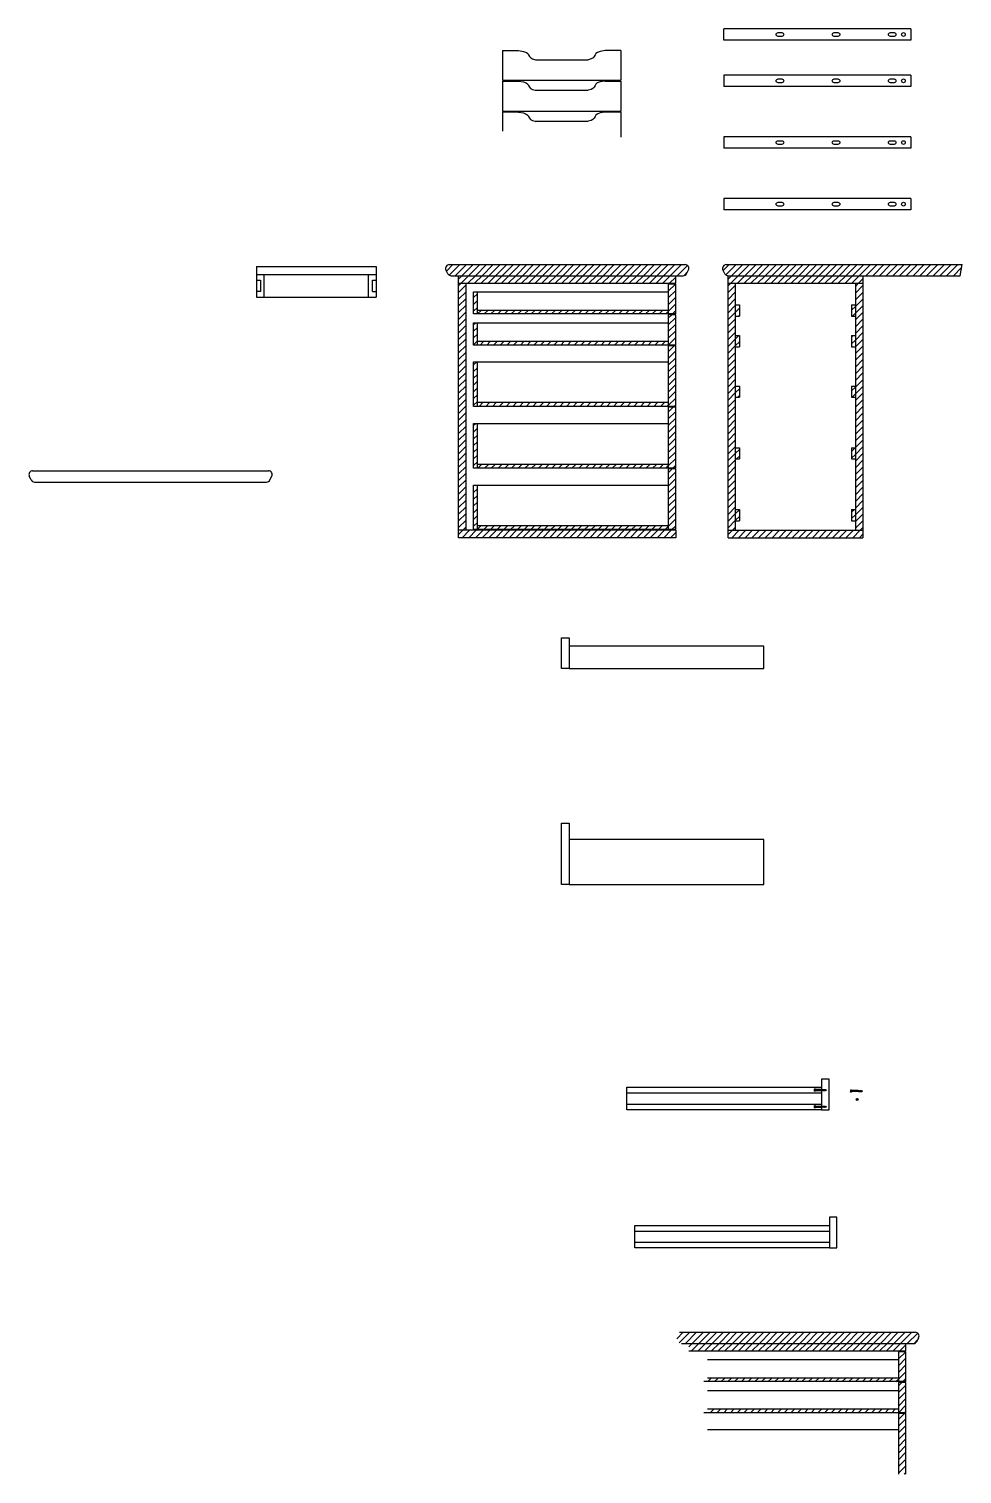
# Model space of a CAD drawing. Header units: millimetres. Extents: x 1393 to 2931, y 1684 to 2142.
# Drawn here: x 1563.9 to 1813.2, y 1684.4 to 2070.7 of the extents above; entities that cross this region are included whole.
import ezdxf

# ---------------------------------------------------------------- set-up
doc = ezdxf.new("R2010")
doc.units = ezdxf.units.MM
doc.linetypes.add('DASHED', pattern=[0.75, 0.5, -0.25])
for name, color, linetype in [('Disegno', 7, 'Continuous'), ('G-ANNO-TEXT', 3, 'Continuous'), ('Layer1', 8, 'Continuous'), ('viti', 3, 'Continuous')]:
    doc.layers.add(name, color=color, linetype=linetype)
pattern_1 = [(45, (281.8138, 211.5778), (-0.8980256, 0.8980256), [])]
pattern_2 = [(45, (61.506, -285.3952), (-0.8980256, 0.8980256), [])]

# ---------------------------------------------------------------- blocks, each defined once
blk = doc.blocks.new('Brugola esagonale - 10 mm da sopra')
at = {"color": 0, "linetype": 'Continuous'}
for p, q in [((-2, 4), (-5, 0)), ((-5, 0), (-2, -4)), ((2, 4), (-2, 4)), ((5, 0), (2, 4)), ((2, -4), (5, 0)), ((2, -4), (-2, -4))]:
    blk.add_line(p, q, dxfattribs=at)
for radius in [7.87, 6.48]:
    blk.add_circle((0, 0), radius, dxfattribs=at)

msp = doc.modelspace()

# ---------------------------------------------------------------- hatches: boundary and pattern name
at = {"layer": 'Disegno'}
h = msp.add_hatch(dxfattribs=at)
h.set_pattern_fill('ANSI31', color=3, scale=0.4)
h.paths.add_polyline_path([(1739.25, 2007.7), (1676.25, 2007.7, 0.557537), (1675.35, 2006.26), (1675.85, 2005.26, 0.284079), (1676.75, 2004.7), (1738.75, 2004.7, 0.284079), (1739.64, 2005.26), (1740.14, 2006.26, 0.557537)])
h = msp.add_hatch(dxfattribs=at)
h.set_pattern_fill('ANSI31', color=3, scale=0.4)
h.set_pattern_definition(pattern_1)
h.paths.add_polyline_path([(1813.24, 2007.7), (1750.24, 2007.7, 0.557537), (1749.35, 2006.26), (1749.85, 2005.26, 0.284079), (1750.74, 2004.7), (1812.74, 2004.7)])
h = msp.add_hatch(dxfattribs=at)
h.set_pattern_fill('ANSI31', color=3, scale=0.4)
h.paths.add_polyline_path([(1736.75, 2002.5), (1734.75, 2002.5), (1734.75, 1994.5), (1736.75, 1994.5)])
h = msp.add_hatch(dxfattribs=at)
h.set_pattern_fill('ANSI31', color=3, scale=0.4)
h.set_pattern_definition(pattern_1)
h.paths.add_polyline_path([(1786.74, 2002.7), (1786.74, 2004.7), (1750.74, 2004.7), (1750.74, 2002.7)])
h = msp.add_hatch(dxfattribs=at)
h.set_pattern_fill('ANSI31', color=3, scale=0.4)
h.set_pattern_definition(pattern_1)
h.paths.add_polyline_path([(1752.74, 2002.7), (1750.74, 2002.7), (1750.74, 1936.7), (1752.74, 1936.7)])
h = msp.add_hatch(dxfattribs=at)
h.set_pattern_fill('ANSI31', color=3, scale=0.4)
h.set_pattern_definition(pattern_1)
h.paths.add_polyline_path([(1786.74, 2002.7), (1784.74, 2002.7), (1784.74, 1936.7), (1786.74, 1936.7)])
h = msp.add_hatch(dxfattribs=at)
h.set_pattern_fill('ANSI31', color=3, scale=0.4)
h.set_pattern_definition(pattern_1)
h.paths.add_polyline_path([(1786.74, 2002.7), (1784.74, 2002.7), (1784.74, 1936.7), (1786.74, 1936.7)])
h = msp.add_hatch(dxfattribs=at)
h.set_pattern_fill('ANSI31', color=3, scale=0.4)
h.paths.add_polyline_path([(1683.75, 2000.45), (1682.75, 2000.45), (1682.75, 1994.5), (1683.75, 1994.5)])
h = msp.add_hatch(dxfattribs=at)
h.set_pattern_fill('ANSI31', color=3, scale=0.4)
h.paths.add_polyline_path([(1734.75, 1995.45), (1683.75, 1995.45), (1683.75, 1994.5), (1734.75, 1994.5)])
h = msp.add_hatch(dxfattribs=at)
h.set_pattern_fill('ANSI31', color=3, scale=0.4)
h.paths.add_polyline_path([(1736.75, 1994.3), (1734.75, 1994.3), (1734.75, 1986.19), (1736.75, 1986.19)])
h = msp.add_hatch(dxfattribs=at)
h.set_pattern_fill('ANSI31', color=3, scale=0.4)
h.set_pattern_definition(pattern_1)
h.paths.add_polyline_path([(1753.74, 1996.95), (1752.74, 1996.95), (1752.74, 1993.95), (1753.74, 1993.95)])
h = msp.add_hatch(dxfattribs=at)
h.set_pattern_fill('ANSI31', color=3, scale=0.4)
h.set_pattern_definition(pattern_1)
h.paths.add_polyline_path([(1784.74, 1996.95), (1783.74, 1996.95), (1783.74, 1993.95), (1784.74, 1993.95)])
h = msp.add_hatch(dxfattribs=at)
h.set_pattern_fill('ANSI31', color=3, scale=0.4)
h.paths.add_polyline_path([(1683.75, 1992.14), (1682.75, 1992.14), (1682.75, 1986.19), (1683.75, 1986.19)])
h = msp.add_hatch(dxfattribs=at)
h.set_pattern_fill('ANSI31', color=3, scale=0.4)
h.paths.add_polyline_path([(1734.75, 1987.14), (1683.75, 1987.14), (1683.75, 1986.19), (1734.75, 1986.19)])
h = msp.add_hatch(dxfattribs=at)
h.set_pattern_fill('ANSI31', color=3, scale=0.4)
h.paths.add_polyline_path([(1736.75, 1985.99), (1734.75, 1985.99), (1734.75, 1969.79), (1736.75, 1969.79)])
h = msp.add_hatch(dxfattribs=at)
h.set_pattern_fill('ANSI31', color=3, scale=0.4)
h.set_pattern_definition(pattern_1)
h.paths.add_polyline_path([(1753.74, 1988.7), (1752.74, 1988.7), (1752.74, 1985.7), (1753.74, 1985.7)])
h = msp.add_hatch(dxfattribs=at)
h.set_pattern_fill('ANSI31', color=3, scale=0.4)
h.set_pattern_definition(pattern_1)
h.paths.add_polyline_path([(1784.74, 1988.7), (1783.74, 1988.7), (1783.74, 1985.7), (1784.74, 1985.7)])
h = msp.add_hatch(dxfattribs=at)
h.set_pattern_fill('ANSI31', color=3, scale=0.4)
h.paths.add_polyline_path([(1683.75, 1981.74), (1682.75, 1981.74), (1682.75, 1969.79), (1683.75, 1969.79)])
h = msp.add_hatch(dxfattribs=at)
h.set_pattern_fill('ANSI31', color=3, scale=0.4)
h.set_pattern_definition(pattern_1)
h.paths.add_polyline_path([(1753.74, 1975.24), (1752.74, 1975.24), (1752.74, 1972.24), (1753.74, 1972.24)])
h = msp.add_hatch(dxfattribs=at)
h.set_pattern_fill('ANSI31', color=3, scale=0.4)
h.set_pattern_definition(pattern_1)
h.paths.add_polyline_path([(1784.74, 1975.24), (1783.74, 1975.24), (1783.74, 1972.24), (1784.74, 1972.24)])
h = msp.add_hatch(dxfattribs=at)
h.set_pattern_fill('ANSI31', color=3, scale=0.4)
h.paths.add_polyline_path([(1734.75, 1970.79), (1683.75, 1970.79), (1683.75, 1969.79), (1734.75, 1969.79)])
h = msp.add_hatch(dxfattribs=at)
h.set_pattern_fill('ANSI31', color=3, scale=0.4)
h.paths.add_polyline_path([(1736.75, 1969.55), (1734.75, 1969.55), (1734.75, 1953.29), (1736.75, 1953.29)])
h = msp.add_hatch(dxfattribs=at)
h.set_pattern_fill('ANSI31', color=3, scale=0.4)
h.paths.add_polyline_path([(1683.75, 1965.24), (1682.75, 1965.24), (1682.75, 1953.29), (1683.75, 1953.29)])
h = msp.add_hatch(dxfattribs=at)
h.set_pattern_fill('ANSI31', color=3, scale=0.4)
h.set_pattern_definition(pattern_1)
h.paths.add_polyline_path([(1753.74, 1958.74), (1752.74, 1958.74), (1752.74, 1955.74), (1753.74, 1955.74)])
h = msp.add_hatch(dxfattribs=at)
h.set_pattern_fill('ANSI31', color=3, scale=0.4)
h.set_pattern_definition(pattern_1)
h.paths.add_polyline_path([(1784.74, 1958.74), (1783.74, 1958.74), (1783.74, 1955.74), (1784.74, 1955.74)])
h = msp.add_hatch(dxfattribs=at)
h.set_pattern_fill('ANSI31', color=3, scale=0.4)
h.paths.add_polyline_path([(1734.75, 1954.29), (1683.75, 1954.29), (1683.75, 1953.29), (1734.75, 1953.29)])
h = msp.add_hatch(dxfattribs=at)
h.set_pattern_fill('ANSI31', color=3, scale=0.4)
h.paths.add_polyline_path([(1736.75, 1953.09), (1734.75, 1953.09), (1734.75, 1936.9), (1736.75, 1936.9)])
h = msp.add_hatch(dxfattribs=at)
h.set_pattern_fill('ANSI31', color=3, scale=0.4)
h.paths.add_polyline_path([(1683.75, 1948.74), (1682.75, 1948.74), (1682.75, 1936.9), (1683.75, 1936.9)])
h = msp.add_hatch(dxfattribs=at)
h.set_pattern_fill('ANSI31', color=3, scale=0.4)
h.set_pattern_definition(pattern_1)
h.paths.add_polyline_path([(1753.74, 1942.24), (1752.74, 1942.24), (1752.74, 1939.24), (1753.74, 1939.24)])
h = msp.add_hatch(dxfattribs=at)
h.set_pattern_fill('ANSI31', color=3, scale=0.4)
h.set_pattern_definition(pattern_1)
h.paths.add_polyline_path([(1784.74, 1942.24), (1783.74, 1942.24), (1783.74, 1939.24), (1784.74, 1939.24)])
h = msp.add_hatch(dxfattribs=at)
h.set_pattern_fill('ANSI31', color=3, scale=0.4)
h.paths.add_polyline_path([(1734.75, 1937.9), (1683.75, 1937.9), (1683.75, 1936.9), (1734.75, 1936.9)])
h = msp.add_hatch(dxfattribs=at)
h.set_pattern_fill('ANSI31', color=3, scale=0.4)
h.set_pattern_definition(pattern_1)
h.paths.add_polyline_path([(1750.74, 1936.7), (1750.74, 1934.7), (1786.74, 1934.7), (1786.74, 1936.7)])
h = msp.add_hatch(dxfattribs=at)
h.set_pattern_fill('ANSI31', color=3, scale=0.4)
h.set_pattern_definition(pattern_2)
h.paths.add_polyline_path([(1800.75, 1722.31), (1737.75, 1722.31, 0.557537), (1736.86, 1720.86), (1737.36, 1719.86, 0.284079), (1738.25, 1719.31), (1800.25, 1719.31, 0.284079), (1801.15, 1719.86), (1801.65, 1720.86, 0.557537)])
h = msp.add_hatch(dxfattribs=at)
h.set_pattern_fill('ANSI31', color=3, scale=0.4)
h.set_pattern_definition(pattern_2)
h.paths.add_polyline_path([(1798.25, 1717.11), (1796.25, 1717.11), (1796.25, 1709.11), (1798.25, 1709.11)])
h = msp.add_hatch(dxfattribs=at)
h.set_pattern_fill('ANSI31', color=3, scale=0.4)
h.set_pattern_definition(pattern_2)
h.paths.add_polyline_path([(1796.25, 1710.06), (1745.25, 1710.06), (1745.25, 1709.11), (1796.25, 1709.11)])
h = msp.add_hatch(dxfattribs=at)
h.set_pattern_fill('ANSI31', color=3, scale=0.4)
h.set_pattern_definition(pattern_2)
h.paths.add_polyline_path([(1798.25, 1708.91), (1796.25, 1708.91), (1796.25, 1700.8), (1798.25, 1700.8)])
h = msp.add_hatch(dxfattribs=at)
h.set_pattern_fill('ANSI31', color=3, scale=0.4)
h.set_pattern_definition(pattern_2)
h.paths.add_polyline_path([(1796.25, 1701.75), (1745.25, 1701.75), (1745.25, 1700.8), (1796.25, 1700.8)])
h = msp.add_hatch(dxfattribs=at)
h.set_pattern_fill('ANSI31', color=3, scale=0.4)
h.set_pattern_definition(pattern_2)
h.paths.add_polyline_path([(1798.25, 1700.6), (1796.25, 1700.6), (1796.25, 1684.4), (1798.25, 1684.4)])
at = {"layer": 'G-ANNO-TEXT'}
h = msp.add_hatch(dxfattribs=at)
h.set_pattern_fill('ANSI31', color=3, scale=0.4)
h.paths.add_polyline_path([(1736.75, 2002.7), (1736.75, 2004.7), (1678.75, 2004.7), (1678.75, 2002.7)])
h = msp.add_hatch(dxfattribs=at)
h.set_pattern_fill('ANSI31', color=3, scale=0.4)
h.paths.add_polyline_path([(1678.75, 1936.7), (1680.75, 1936.7), (1680.75, 2002.7), (1678.75, 2002.7)])
h = msp.add_hatch(dxfattribs=at)
h.set_pattern_fill('ANSI31', color=3, scale=0.4)
h.paths.add_polyline_path([(1678.75, 1936.7), (1678.75, 1934.7), (1736.75, 1934.7), (1736.75, 1936.7)])
h = msp.add_hatch(dxfattribs=at)
h.set_pattern_fill('ANSI31', color=3, scale=0.4)
h.set_pattern_definition(pattern_2)
h.paths.add_polyline_path([(1798.25, 1717.31), (1798.25, 1719.31), (1740.25, 1719.31), (1740.25, 1717.31)])

# ---------------------------------------------------------------- linework, layer by layer
for p, q in [((1799.58, 2070.69), (1749.58, 2070.69)), ((1749.58, 2067.69), (1749.58, 2070.69)), ((1799.58, 2070.69), (1799.58, 2067.69)), ((1799.58, 2067.69), (1749.58, 2067.69)), ((1690.49, 2064.92), (1694.77, 2064.92)), ((1722.09, 2064.92), (1717.89, 2064.92)), ((1699.24, 2062.45), (1713.39, 2062.46)), ((1690.49, 2056.96), (1722.09, 2056.96)), ((1690.49, 2056.76), (1694.73, 2056.76)), ((1717.85, 2056.76), (1722.09, 2056.76)), ((1799.58, 2058.32), (1749.58, 2058.32)), ((1749.58, 2058.32), (1749.58, 2055.32)), ((1799.58, 2055.32), (1749.58, 2055.32)), ((1799.58, 2058.32), (1799.58, 2055.32)), ((1699.2, 2054.29), (1713.35, 2054.3)), ((1699.23, 2054.3), (1713.35, 2054.3)), ((1722.09, 2048.66), (1690.49, 2048.65)), ((1694.73, 2048.45), (1690.49, 2048.45)), ((1722.09, 2048.45), (1717.85, 2048.45)), ((1699.2, 2045.98), (1713.35, 2045.99)), ((1699.23, 2045.99), (1713.35, 2045.99)), ((1799.58, 2041.82), (1749.58, 2041.82)), ((1749.58, 2041.82), (1749.58, 2038.82)), ((1799.58, 2041.82), (1799.58, 2038.82)), ((1799.58, 2038.82), (1749.58, 2038.82)), ((1799.58, 2025.34), (1749.58, 2025.34)), ((1749.58, 2025.34), (1749.58, 2022.34)), ((1799.58, 2025.34), (1799.58, 2022.34)), ((1799.58, 2022.34), (1749.58, 2022.34)), ((1624.77, 2007.23), (1656.69, 2007.23)), ((1624.77, 2007.23), (1624.77, 2005.02)), ((1624.77, 2005.02), (1624.77, 2003.52)), ((1626.77, 1999.02), (1626.77, 2005.02)), ((1654.69, 1999.02), (1654.69, 2005.02)), ((1656.69, 2007.23), (1656.69, 2005.02)), ((1656.69, 2005.02), (1656.69, 2003.52)), ((1675.85, 2005.26), (1675.35, 2006.26)), ((1676.25, 2007.7), (1739.25, 2007.7)), ((1739.64, 2005.26), (1740.14, 2006.26)), ((1749.85, 2005.26), (1749.35, 2006.26)), ((1750.24, 2007.7), (1813.24, 2007.7)), ((1624.77, 2003.52), (1625.77, 2003.52)), ((1624.77, 2003.52), (1624.77, 2000.52)), ((1625.77, 2003.52), (1625.77, 2000.52)), ((1655.69, 2003.52), (1656.69, 2003.52)), ((1655.69, 2000.52), (1655.69, 2003.52)), ((1656.69, 2003.52), (1656.69, 2000.52)), ((1676.75, 2004.7), (1738.75, 2004.7)), ((1678.75, 2004.7), (1736.75, 2004.7)), ((1678.75, 1934.7), (1678.75, 2004.7)), ((1678.75, 2002.7), (1736.75, 2002.7)), ((1680.75, 1936.7), (1680.75, 2002.7)), ((1734.75, 2002.5), (1734.75, 1994.5)), ((1736.75, 1994.5), (1736.75, 2002.5)), ((1750.74, 2004.7), (1786.74, 2004.7)), ((1750.74, 1934.7), (1750.74, 2004.7)), ((1750.74, 2004.7), (1812.74, 2004.7)), ((1750.74, 2002.7), (1786.74, 2002.7)), ((1752.74, 1936.7), (1752.74, 2002.7)), ((1784.74, 2002.7), (1784.74, 1936.7)), ((1786.74, 2004.7), (1786.74, 1934.7)), ((1786.74, 2004.7), (1786.74, 1934.7)), ((1625.77, 2000.52), (1624.77, 2000.52)), ((1624.77, 2000.52), (1624.77, 1999.02)), ((1624.77, 1999.02), (1656.69, 1999.02)), ((1655.69, 2000.52), (1656.69, 2000.52)), ((1656.69, 2000.52), (1656.69, 1999.02)), ((1682.75, 1994.5), (1682.75, 2000.45)), ((1682.75, 2000.45), (1683.75, 2000.45)), ((1683.75, 1994.5), (1683.75, 2000.45)), ((1734.75, 1995.45), (1683.75, 1995.45)), ((1734.75, 1994.3), (1734.75, 1986.19)), ((1736.75, 1986.19), (1736.75, 1994.3)), ((1682.75, 1986.19), (1682.75, 1992.14)), ((1682.75, 1992.14), (1683.75, 1992.14)), ((1683.75, 1986.19), (1683.75, 1992.14)), ((1734.75, 1987.14), (1683.75, 1987.14)), ((1734.75, 1985.99), (1734.75, 1969.79)), ((1736.75, 1969.79), (1736.75, 1985.99)), ((1682.75, 1969.79), (1682.75, 1981.74)), ((1682.75, 1981.74), (1683.75, 1981.74)), ((1683.75, 1969.79), (1683.75, 1981.74)), ((1734.75, 1969.55), (1734.75, 1953.29)), ((1736.75, 1953.29), (1736.75, 1969.55)), ((1682.75, 1953.29), (1682.75, 1965.24)), ((1682.75, 1965.24), (1683.75, 1965.24)), ((1683.75, 1953.29), (1683.75, 1965.24)), ((1564.54, 1950.14), (1564.04, 1951.14)), ((1564.94, 1952.58), (1627.94, 1952.58)), ((1628.33, 1950.14), (1628.83, 1951.14)), ((1734.75, 1953.09), (1734.75, 1936.9)), ((1736.75, 1936.9), (1736.75, 1953.14)), ((1565.44, 1949.58), (1627.44, 1949.58)), ((1682.75, 1936.9), (1682.75, 1948.74)), ((1682.75, 1948.74), (1683.75, 1948.74)), ((1683.75, 1936.9), (1683.75, 1948.74)), ((1736.75, 1936.7), (1678.75, 1936.7)), ((1736.75, 1934.7), (1678.75, 1934.7)), ((1706.24, 1899.72), (1706.24, 1907.93)), ((1706.24, 1907.93), (1708.24, 1907.93)), ((1708.24, 1907.93), (1708.24, 1899.72)), ((1760.24, 1905.72), (1708.24, 1905.72)), ((1760.24, 1899.72), (1760.24, 1905.72)), ((1708.24, 1899.72), (1706.24, 1899.72)), ((1708.24, 1899.72), (1760.24, 1899.72)), ((1706.24, 1842.01), (1706.24, 1858.43)), ((1706.24, 1858.43), (1708.24, 1858.43)), ((1708.24, 1858.43), (1708.24, 1842.01)), ((1760.24, 1854.01), (1708.24, 1854.01)), ((1760.24, 1842.01), (1760.24, 1854.01)), ((1708.24, 1842.01), (1706.24, 1842.01)), ((1708.24, 1842.01), (1760.24, 1842.01)), ((1777.69, 1790), (1775.69, 1790)), ((1775.69, 1790), (1775.69, 1781.79)), ((1777.69, 1781.79), (1777.69, 1790)), ((1723.69, 1781.79), (1723.69, 1787.79)), ((1723.69, 1787.79), (1775.69, 1787.79)), ((1723.69, 1786.29), (1775.69, 1786.29)), ((1723.69, 1783.29), (1775.69, 1783.29)), ((1775.69, 1781.79), (1723.69, 1781.79)), ((1775.69, 1781.79), (1777.69, 1781.79)), ((1725.79, 1744.87), (1725.79, 1750.87)), ((1725.79, 1750.87), (1777.79, 1750.87)), ((1779.79, 1753.08), (1777.79, 1753.08)), ((1777.79, 1753.08), (1777.79, 1744.87)), ((1779.79, 1744.87), (1779.79, 1753.08)), ((1725.79, 1749.37), (1777.79, 1749.37)), ((1725.79, 1746.37), (1777.79, 1746.37)), ((1777.79, 1744.87), (1725.79, 1744.87)), ((1777.79, 1744.87), (1779.79, 1744.87)), ((1737.75, 1722.31), (1800.75, 1722.31)), ((1738.25, 1719.31), (1800.25, 1719.31)), ((1740.25, 1719.31), (1798.25, 1719.31)), ((1801.15, 1719.86), (1801.65, 1720.86)), ((1740.25, 1717.31), (1798.25, 1717.31)), ((1796.25, 1717.11), (1796.25, 1709.11)), ((1798.25, 1709.11), (1798.25, 1717.11)), ((1796.25, 1710.06), (1745.25, 1710.06)), ((1796.25, 1708.91), (1796.25, 1700.8)), ((1798.25, 1700.8), (1798.25, 1708.91)), ((1796.25, 1701.75), (1745.25, 1701.75)), ((1796.25, 1700.6), (1796.25, 1684.4)), ((1798.25, 1684.4), (1798.25, 1700.6))]:
    msp.add_line(p, q)
for points in [[(1764.08, 2069.69), (1765.08, 2069.69, -0.414214), (1765.58, 2069.19), (1765.58, 2069.19, -0.414214), (1765.08, 2068.69), (1764.08, 2068.69, -0.414214), (1763.58, 2069.19), (1763.58, 2069.19, -0.414214)], [(1779.08, 2069.69), (1780.08, 2069.69, -0.414214), (1780.58, 2069.19), (1780.58, 2069.19, -0.414214), (1780.08, 2068.69), (1779.08, 2068.69, -0.414214), (1778.58, 2069.19), (1778.58, 2069.19, -0.414214)], [(1794.08, 2069.69), (1795.08, 2069.69, -0.414214), (1795.58, 2069.19), (1795.58, 2069.19, -0.414214), (1795.08, 2068.69), (1794.08, 2068.69, -0.414214), (1793.58, 2069.19), (1793.58, 2069.19, -0.414214)], [(1764.08, 2057.32), (1765.08, 2057.32, -0.414214), (1765.58, 2056.82), (1765.58, 2056.82, -0.414214), (1765.08, 2056.32), (1764.08, 2056.32, -0.414214), (1763.58, 2056.82), (1763.58, 2056.82, -0.414214)], [(1779.08, 2057.32), (1780.08, 2057.32, -0.414214), (1780.58, 2056.82), (1780.58, 2056.82, -0.414214), (1780.08, 2056.32), (1779.08, 2056.32, -0.414214), (1778.58, 2056.82), (1778.58, 2056.82, -0.414214)], [(1794.08, 2057.32), (1795.08, 2057.32, -0.414214), (1795.58, 2056.82), (1795.58, 2056.82, -0.414214), (1795.08, 2056.32), (1794.08, 2056.32, -0.414214), (1793.58, 2056.82), (1793.58, 2056.82, -0.414214)], [(1764.08, 2040.82), (1765.08, 2040.82, -0.414214), (1765.58, 2040.32), (1765.58, 2040.32, -0.414214), (1765.08, 2039.82), (1764.08, 2039.82, -0.414214), (1763.58, 2040.32), (1763.58, 2040.32, -0.414214)], [(1779.08, 2040.82), (1780.08, 2040.82, -0.414214), (1780.58, 2040.32), (1780.58, 2040.32, -0.414214), (1780.08, 2039.82), (1779.08, 2039.82, -0.414214), (1778.58, 2040.32), (1778.58, 2040.32, -0.414214)], [(1794.08, 2040.82), (1795.08, 2040.82, -0.414214), (1795.58, 2040.32), (1795.58, 2040.32, -0.414214), (1795.08, 2039.82), (1794.08, 2039.82, -0.414214), (1793.58, 2040.32), (1793.58, 2040.32, -0.414214)], [(1764.08, 2024.34), (1765.08, 2024.34, -0.414214), (1765.58, 2023.84), (1765.58, 2023.84, -0.414214), (1765.08, 2023.34), (1764.08, 2023.34, -0.414214), (1763.58, 2023.84), (1763.58, 2023.84, -0.414214)], [(1779.08, 2024.34), (1780.08, 2024.34, -0.414214), (1780.58, 2023.84), (1780.58, 2023.84, -0.414214), (1780.08, 2023.34), (1779.08, 2023.34, -0.414214), (1778.58, 2023.84), (1778.58, 2023.84, -0.414214)], [(1794.08, 2024.34), (1795.08, 2024.34, -0.414214), (1795.58, 2023.84), (1795.58, 2023.84, -0.414214), (1795.08, 2023.34), (1794.08, 2023.34, -0.414214), (1793.58, 2023.84), (1793.58, 2023.84, -0.414214)]]:
    msp.add_lwpolyline(points, format="xyb", close=True)
for centre in [(1797.58, 2069.19), (1797.58, 2056.82), (1797.58, 2040.32), (1797.58, 2023.84)]:
    msp.add_circle(centre, 0.5)
for centre, start, end in [((1676.25, 2006.7), 90, 206.5651), ((1676.75, 2005.7), 206.5651, 270), ((1738.75, 2005.7), 270, 333.4349), ((1739.25, 2006.7), 333.4349, 90), ((1750.24, 2006.7), 90, 206.5651), ((1750.74, 2005.7), 206.5651, 270), ((1564.94, 1951.58), 90, 206.5651), ((1627.94, 1951.58), 333.4349, 90), ((1565.44, 1950.58), 206.5651, 270), ((1627.44, 1950.58), 270, 333.4349), ((1800.25, 1720.31), 270, 333.4349), ((1800.75, 1721.31), 333.4349, 90)]:
    msp.add_arc(centre, 1, start, end)
for points in [[(1694.77, 2064.92), (1696.96, 2064.69), (1697.63, 2063.31), (1698.01, 2062.7), (1699.27, 2062.46)], [(1717.89, 2064.92), (1715.7, 2064.69), (1715.03, 2063.31), (1714.65, 2062.7), (1713.39, 2062.46)], [(1694.73, 2056.76), (1696.92, 2056.53), (1697.59, 2055.15), (1697.97, 2054.54), (1699.23, 2054.3)], [(1717.85, 2056.76), (1715.66, 2056.53), (1714.99, 2055.15), (1714.61, 2054.54), (1713.35, 2054.3)], [(1694.73, 2048.45), (1696.92, 2048.22), (1697.59, 2046.84), (1697.97, 2046.23), (1699.23, 2045.99)], [(1717.85, 2048.45), (1715.66, 2048.22), (1714.99, 2046.84), (1714.61, 2046.23), (1713.35, 2045.99)]]:
    msp.add_open_spline(points, degree=3, knots=[1.56711, 1.56711, 1.56711, 1.56711, 3.073133, 5.525123, 5.525123, 5.525123, 5.525123])
at = {"layer": 'Disegno'}
for p, q in [((1690.49, 2064.92), (1690.49, 2056.96)), ((1722.09, 2064.92), (1722.09, 2056.96)), ((1690.49, 2056.76), (1690.49, 2048.65)), ((1722.09, 2056.76), (1722.09, 2048.66)), ((1690.49, 2048.45), (1690.49, 2043.39)), ((1722.09, 2048.45), (1722.09, 2041.77)), ((1624.77, 2005.02), (1656.69, 2005.02)), ((1812.74, 2004.7), (1813.24, 2007.7)), ((1736.75, 2002.5), (1734.75, 2002.5)), ((1736.75, 2002.7), (1736.75, 2004.7)), ((1736.75, 1994.5), (1682.75, 1994.5)), ((1736.75, 1994.3), (1734.75, 1994.3)), ((1752.74, 1996.95), (1753.74, 1996.95)), ((1752.74, 1993.95), (1753.74, 1993.95)), ((1753.74, 1996.95), (1753.74, 1993.95)), ((1783.74, 1996.95), (1783.74, 1993.95)), ((1783.74, 1996.95), (1784.74, 1996.95)), ((1783.74, 1993.95), (1784.74, 1993.95)), ((1736.75, 1986.19), (1682.75, 1986.19)), ((1736.75, 1985.99), (1734.75, 1985.99)), ((1752.74, 1988.7), (1753.74, 1988.7)), ((1752.74, 1985.7), (1753.74, 1985.7)), ((1753.74, 1988.7), (1753.74, 1985.7)), ((1783.74, 1988.7), (1783.74, 1985.7)), ((1783.74, 1988.7), (1784.74, 1988.7)), ((1783.74, 1985.7), (1784.74, 1985.7)), ((1752.74, 1975.24), (1753.74, 1975.24)), ((1753.74, 1975.24), (1753.74, 1972.24)), ((1783.74, 1975.24), (1783.74, 1972.24)), ((1783.74, 1975.24), (1784.74, 1975.24)), ((1734.75, 1970.79), (1683.75, 1970.79)), ((1752.74, 1972.24), (1753.74, 1972.24)), ((1783.74, 1972.24), (1784.74, 1972.24)), ((1736.75, 1969.79), (1682.75, 1969.79)), ((1736.75, 1969.55), (1734.75, 1969.55)), ((1752.74, 1958.74), (1753.74, 1958.74)), ((1753.74, 1958.74), (1753.74, 1955.74)), ((1783.74, 1958.74), (1783.74, 1955.74)), ((1783.74, 1958.74), (1784.74, 1958.74)), ((1752.74, 1955.74), (1753.74, 1955.74)), ((1783.74, 1955.74), (1784.74, 1955.74)), ((1736.75, 1953.29), (1682.75, 1953.29)), ((1734.75, 1954.29), (1683.75, 1954.29)), ((1736.75, 1953.09), (1734.75, 1953.09)), ((1752.74, 1942.24), (1753.74, 1942.24)), ((1752.74, 1939.24), (1753.74, 1939.24)), ((1753.74, 1942.24), (1753.74, 1939.24)), ((1783.74, 1942.24), (1783.74, 1939.24)), ((1783.74, 1942.24), (1784.74, 1942.24)), ((1783.74, 1939.24), (1784.74, 1939.24)), ((1736.75, 1936.9), (1682.75, 1936.9)), ((1734.75, 1937.9), (1683.75, 1937.9)), ((1736.75, 1936.7), (1736.75, 1934.7)), ((1750.74, 1936.7), (1786.74, 1936.7)), ((1750.74, 1934.7), (1786.74, 1934.7)), ((1798.25, 1717.31), (1798.25, 1719.31)), ((1798.25, 1717.11), (1796.25, 1717.11)), ((1798.25, 1709.11), (1744.25, 1709.11)), ((1798.25, 1708.91), (1796.25, 1708.91)), ((1798.25, 1700.8), (1744.25, 1700.8)), ((1798.25, 1700.6), (1796.25, 1700.6))]:
    msp.add_line(p, q, dxfattribs=at)
at = {"layer": 'Layer1'}
for p, q in [((1683.75, 2000.45), (1734.75, 2000.45)), ((1683.75, 1992.14), (1734.75, 1992.14)), ((1683.75, 1981.74), (1734.75, 1981.74)), ((1683.75, 1965.24), (1734.75, 1965.24)), ((1683.75, 1948.74), (1734.75, 1948.74)), ((1745.25, 1715.06), (1796.25, 1715.06)), ((1745.25, 1706.75), (1796.25, 1706.75)), ((1745.25, 1696.35), (1796.25, 1696.35))]:
    msp.add_line(p, q, dxfattribs=at)
at = {"layer": 'viti', "linetype": 'Continuous'}
for p, q in [((1773.78, 1787.29), (1773.75, 1787.25)), ((1773.75, 1787.25), (1773.75, 1786.83)), ((1773.78, 1786.79), (1773.75, 1786.83)), ((1773.78, 1787.29), (1773.78, 1786.79)), ((1774.07, 1787.29), (1773.78, 1787.29)), ((1774.07, 1786.79), (1773.78, 1786.79)), ((1774.07, 1787.29), (1774.07, 1786.79)), ((1775.88, 1787.2), (1774.07, 1787.2)), ((1775.88, 1786.88), (1774.07, 1786.88)), ((1775.88, 1786.88), (1775.88, 1787.2)), ((1783.43, 1787.03), (1783.4, 1786.99)), ((1783.4, 1786.99), (1783.4, 1786.58)), ((1783.43, 1786.53), (1783.4, 1786.58)), ((1783.43, 1787.03), (1783.43, 1786.53)), ((1783.71, 1787.03), (1783.43, 1787.03)), ((1783.71, 1786.53), (1783.43, 1786.53)), ((1783.71, 1787.03), (1783.71, 1786.53)), ((1785.52, 1786.94), (1783.71, 1786.94)), ((1785.52, 1786.63), (1783.71, 1786.63)), ((1785.52, 1786.63), (1785.52, 1786.94)), ((1773.78, 1782.79), (1773.75, 1782.75)), ((1773.75, 1782.75), (1773.75, 1782.33)), ((1773.78, 1782.29), (1773.75, 1782.33)), ((1773.78, 1782.79), (1773.78, 1782.29)), ((1774.07, 1782.79), (1773.78, 1782.79)), ((1774.07, 1782.29), (1773.78, 1782.29)), ((1774.07, 1782.79), (1774.07, 1782.29)), ((1775.88, 1782.7), (1774.07, 1782.7)), ((1775.88, 1782.38), (1774.07, 1782.38)), ((1775.88, 1782.38), (1775.88, 1782.7))]:
    msp.add_line(p, q, dxfattribs=at)
at = {"layer": 'viti', "linetype": 'DASHED'}
for p, q in [((1773.75, 1787.18), (1773.75, 1786.9)), ((1773.75, 1787.18), (1773.91, 1787.18)), ((1773.75, 1787.11), (1773.91, 1787.11)), ((1773.75, 1786.97), (1773.91, 1786.97)), ((1773.75, 1786.9), (1773.91, 1786.9)), ((1773.91, 1787.18), (1773.91, 1786.9)), ((1783.4, 1786.93), (1783.4, 1786.64)), ((1783.4, 1786.93), (1783.55, 1786.93)), ((1783.4, 1786.86), (1783.55, 1786.86)), ((1783.4, 1786.71), (1783.55, 1786.71)), ((1783.4, 1786.64), (1783.55, 1786.64)), ((1783.55, 1786.93), (1783.55, 1786.64)), ((1773.75, 1782.68), (1773.75, 1782.4)), ((1773.75, 1782.68), (1773.91, 1782.68)), ((1773.75, 1782.61), (1773.91, 1782.61)), ((1773.75, 1782.47), (1773.91, 1782.47)), ((1773.75, 1782.4), (1773.91, 1782.4)), ((1773.91, 1782.68), (1773.91, 1782.4))]:
    msp.add_line(p, q, dxfattribs=at)
at = {"layer": 'viti'}
for p, q in [((1775.94, 1787.14), (1775.88, 1787.14)), ((1775.88, 1787.14), (1775.88, 1786.94)), ((1775.89, 1786.94), (1775.88, 1786.94)), ((1775.94, 1787.14), (1775.89, 1786.94)), ((1775.89, 1786.94), (1775.94, 1786.89)), ((1775.94, 1787.14), (1775.99, 1787.19)), ((1775.99, 1787.19), (1775.94, 1786.89)), ((1775.94, 1786.89), (1775.99, 1786.94)), ((1775.99, 1787.19), (1776.04, 1787.14)), ((1776.04, 1787.14), (1775.99, 1786.94)), ((1776.09, 1786.94), (1775.99, 1786.94)), ((1776.14, 1787.14), (1776.04, 1787.14)), ((1776.14, 1787.14), (1776.09, 1786.94)), ((1776.09, 1786.94), (1776.14, 1786.89)), ((1776.14, 1787.14), (1776.19, 1787.19)), ((1776.19, 1787.19), (1776.14, 1786.89)), ((1776.14, 1786.89), (1776.19, 1786.94)), ((1776.19, 1787.19), (1776.24, 1787.14)), ((1776.24, 1787.14), (1776.19, 1786.94)), ((1776.29, 1786.94), (1776.19, 1786.94)), ((1776.34, 1787.14), (1776.24, 1787.14)), ((1776.34, 1787.14), (1776.29, 1786.94)), ((1776.29, 1786.94), (1776.34, 1786.89)), ((1776.34, 1787.14), (1776.39, 1787.19)), ((1776.39, 1787.19), (1776.34, 1786.89)), ((1776.34, 1786.89), (1776.39, 1786.94)), ((1776.39, 1787.19), (1776.44, 1787.14)), ((1776.44, 1787.14), (1776.39, 1786.94)), ((1776.49, 1786.94), (1776.39, 1786.94)), ((1776.54, 1787.14), (1776.44, 1787.14)), ((1776.54, 1787.14), (1776.49, 1786.94)), ((1776.49, 1786.94), (1776.54, 1786.89)), ((1776.54, 1787.14), (1776.59, 1787.19)), ((1776.59, 1787.19), (1776.54, 1786.89)), ((1776.54, 1786.89), (1776.59, 1786.94)), ((1776.59, 1787.19), (1776.64, 1787.14)), ((1776.64, 1787.14), (1776.59, 1786.94)), ((1776.69, 1786.94), (1776.59, 1786.94)), ((1776.74, 1787.14), (1776.64, 1787.14)), ((1776.74, 1787.14), (1776.69, 1786.94)), ((1776.69, 1786.94), (1776.74, 1786.89)), ((1776.74, 1787.14), (1776.79, 1787.19)), ((1776.79, 1787.19), (1776.74, 1786.89)), ((1776.74, 1786.89), (1776.79, 1786.94)), ((1776.79, 1787.19), (1776.84, 1787.14)), ((1776.84, 1787.14), (1776.79, 1786.94)), ((1776.89, 1786.94), (1776.79, 1786.94)), ((1776.84, 1787.14), (1776.89, 1787.14)), ((1776.89, 1787.14), (1776.89, 1786.94)), ((1785.59, 1786.88), (1785.52, 1786.88)), ((1785.52, 1786.88), (1785.52, 1786.68)), ((1785.54, 1786.68), (1785.52, 1786.68)), ((1785.59, 1786.88), (1785.54, 1786.68)), ((1785.54, 1786.68), (1785.59, 1786.63)), ((1785.59, 1786.88), (1785.64, 1786.93)), ((1785.64, 1786.93), (1785.59, 1786.63)), ((1785.59, 1786.63), (1785.64, 1786.68)), ((1785.64, 1786.93), (1785.69, 1786.88)), ((1785.69, 1786.88), (1785.64, 1786.68)), ((1785.74, 1786.68), (1785.64, 1786.68)), ((1785.79, 1786.88), (1785.69, 1786.88)), ((1785.79, 1786.88), (1785.74, 1786.68)), ((1785.74, 1786.68), (1785.79, 1786.63)), ((1785.79, 1786.88), (1785.84, 1786.93)), ((1785.84, 1786.93), (1785.79, 1786.63)), ((1785.79, 1786.63), (1785.84, 1786.68)), ((1785.84, 1786.93), (1785.89, 1786.88)), ((1785.89, 1786.88), (1785.84, 1786.68)), ((1785.94, 1786.68), (1785.84, 1786.68)), ((1785.99, 1786.88), (1785.89, 1786.88)), ((1785.99, 1786.88), (1785.94, 1786.68)), ((1785.94, 1786.68), (1785.99, 1786.63)), ((1785.99, 1786.88), (1786.04, 1786.93)), ((1786.04, 1786.93), (1785.99, 1786.63)), ((1785.99, 1786.63), (1786.04, 1786.68)), ((1786.04, 1786.93), (1786.09, 1786.88)), ((1786.09, 1786.88), (1786.04, 1786.68)), ((1786.14, 1786.68), (1786.04, 1786.68)), ((1786.19, 1786.88), (1786.09, 1786.88)), ((1786.19, 1786.88), (1786.14, 1786.68)), ((1786.14, 1786.68), (1786.19, 1786.63)), ((1786.19, 1786.88), (1786.24, 1786.93)), ((1786.24, 1786.93), (1786.19, 1786.63)), ((1786.19, 1786.63), (1786.24, 1786.68)), ((1786.24, 1786.93), (1786.29, 1786.88)), ((1786.29, 1786.88), (1786.24, 1786.68)), ((1786.34, 1786.68), (1786.24, 1786.68)), ((1786.39, 1786.88), (1786.29, 1786.88)), ((1786.39, 1786.88), (1786.34, 1786.68)), ((1786.34, 1786.68), (1786.39, 1786.63)), ((1786.39, 1786.88), (1786.44, 1786.93)), ((1786.44, 1786.93), (1786.39, 1786.63)), ((1786.39, 1786.63), (1786.44, 1786.68)), ((1786.44, 1786.93), (1786.49, 1786.88)), ((1786.49, 1786.88), (1786.44, 1786.68)), ((1786.54, 1786.68), (1786.44, 1786.68)), ((1786.49, 1786.88), (1786.54, 1786.88)), ((1786.54, 1786.88), (1786.54, 1786.68)), ((1775.94, 1782.64), (1775.88, 1782.64)), ((1775.88, 1782.64), (1775.88, 1782.44)), ((1775.89, 1782.44), (1775.88, 1782.44)), ((1775.94, 1782.64), (1775.89, 1782.44)), ((1775.89, 1782.44), (1775.94, 1782.39)), ((1775.94, 1782.64), (1775.99, 1782.69)), ((1775.99, 1782.69), (1775.94, 1782.39)), ((1775.94, 1782.39), (1775.99, 1782.44)), ((1775.99, 1782.69), (1776.04, 1782.64)), ((1776.04, 1782.64), (1775.99, 1782.44)), ((1776.09, 1782.44), (1775.99, 1782.44)), ((1776.14, 1782.64), (1776.04, 1782.64)), ((1776.14, 1782.64), (1776.09, 1782.44)), ((1776.09, 1782.44), (1776.14, 1782.39)), ((1776.14, 1782.64), (1776.19, 1782.69)), ((1776.19, 1782.69), (1776.14, 1782.39)), ((1776.14, 1782.39), (1776.19, 1782.44)), ((1776.19, 1782.69), (1776.24, 1782.64)), ((1776.24, 1782.64), (1776.19, 1782.44)), ((1776.29, 1782.44), (1776.19, 1782.44)), ((1776.34, 1782.64), (1776.24, 1782.64)), ((1776.34, 1782.64), (1776.29, 1782.44)), ((1776.29, 1782.44), (1776.34, 1782.39)), ((1776.34, 1782.64), (1776.39, 1782.69)), ((1776.39, 1782.69), (1776.34, 1782.39)), ((1776.34, 1782.39), (1776.39, 1782.44)), ((1776.39, 1782.69), (1776.44, 1782.64)), ((1776.44, 1782.64), (1776.39, 1782.44)), ((1776.49, 1782.44), (1776.39, 1782.44)), ((1776.54, 1782.64), (1776.44, 1782.64)), ((1776.54, 1782.64), (1776.49, 1782.44)), ((1776.49, 1782.44), (1776.54, 1782.39)), ((1776.54, 1782.64), (1776.59, 1782.69)), ((1776.59, 1782.69), (1776.54, 1782.39)), ((1776.54, 1782.39), (1776.59, 1782.44)), ((1776.59, 1782.69), (1776.64, 1782.64)), ((1776.64, 1782.64), (1776.59, 1782.44)), ((1776.69, 1782.44), (1776.59, 1782.44)), ((1776.74, 1782.64), (1776.64, 1782.64)), ((1776.74, 1782.64), (1776.69, 1782.44)), ((1776.69, 1782.44), (1776.74, 1782.39)), ((1776.74, 1782.64), (1776.79, 1782.69)), ((1776.79, 1782.69), (1776.74, 1782.39)), ((1776.74, 1782.39), (1776.79, 1782.44)), ((1776.79, 1782.69), (1776.84, 1782.64)), ((1776.84, 1782.64), (1776.79, 1782.44)), ((1776.89, 1782.44), (1776.79, 1782.44)), ((1776.84, 1782.64), (1776.89, 1782.64)), ((1776.89, 1782.64), (1776.89, 1782.44))]:
    msp.add_line(p, q, dxfattribs=at)

# ---------------------------------------------------------------- block references
at = {"layer": 'viti', "xscale": 0.03175006350012829, "yscale": 0.03175006350012829, "zscale": 0.03175006350012829}
msp.add_blockref('Brugola esagonale - 10 mm da sopra', (1785.21, 1784.55), dxfattribs=at)

doc.saveas('drawing.dxf')
